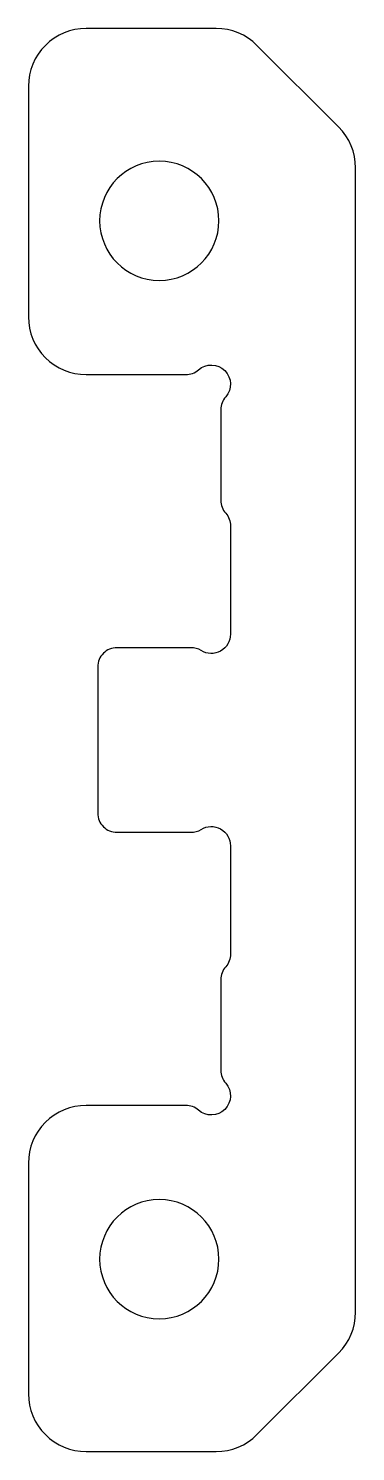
# Model space of a CAD drawing. Header units: millimetres. Extents: x 1170 to 1178.5, y 19 to 56.
import ezdxf

# ---------------------------------------------------------------- set-up
doc = ezdxf.new("R2010")
doc.units = ezdxf.units.MM
doc.layers.get('0').update_dxf_attribs({"linetype": 'CONTINUOUS'})

msp = doc.modelspace()

# ---------------------------------------------------------------- linework, layer by layer
msp.add_lwpolyline([(1175.125, 31.602, 0.182676), (1175, 31.272), (1175, 28.911, 0.182676), (1175.125, 28.581, -0.939221), (1174.419, 27.875, 0.182676), (1174.089, 28), (1171.5, 28, 0.414214), (1170, 26.5), (1170, 20.5, 0.414214), (1171.5, 19), (1174.879, 19, 0.198912), (1175.939, 19.439), (1178.061, 21.561, 0.198912), (1178.5, 22.621), (1178.5, 52.379, 0.198912), (1178.061, 53.439), (1175.939, 55.561, 0.198912), (1174.879, 56), (1171.5, 56, 0.414214), (1170, 54.5), (1170, 48.5, 0.414214), (1171.5, 47), (1174.089, 47, 0.182676), (1174.419, 47.125, -0.939221), (1175.125, 46.419, 0.182676), (1175, 46.089), (1175, 43.728, 0.182676), (1175.125, 43.398, -0.182676), (1175.25, 43.067), (1175.25, 40.25, -0.587802), (1174.487, 39.825, 0.139599), (1174.223, 39.9), (1172.3, 39.9, 0.414214), (1171.8, 39.4), (1171.8, 35.6, 0.414214), (1172.3, 35.1), (1174.223, 35.1, 0.139599), (1174.487, 35.175, -0.587802), (1175.25, 34.75), (1175.25, 31.933, -0.182676)], format="xyb", close=True)
at = {"extrusion": (1.95102e-65, 0, -1)}
for centre in [(-1173.4, 51), (-1173.4, 24)]:
    msp.add_circle(centre, 1.55, dxfattribs=at)

doc.saveas('drawing.dxf')
